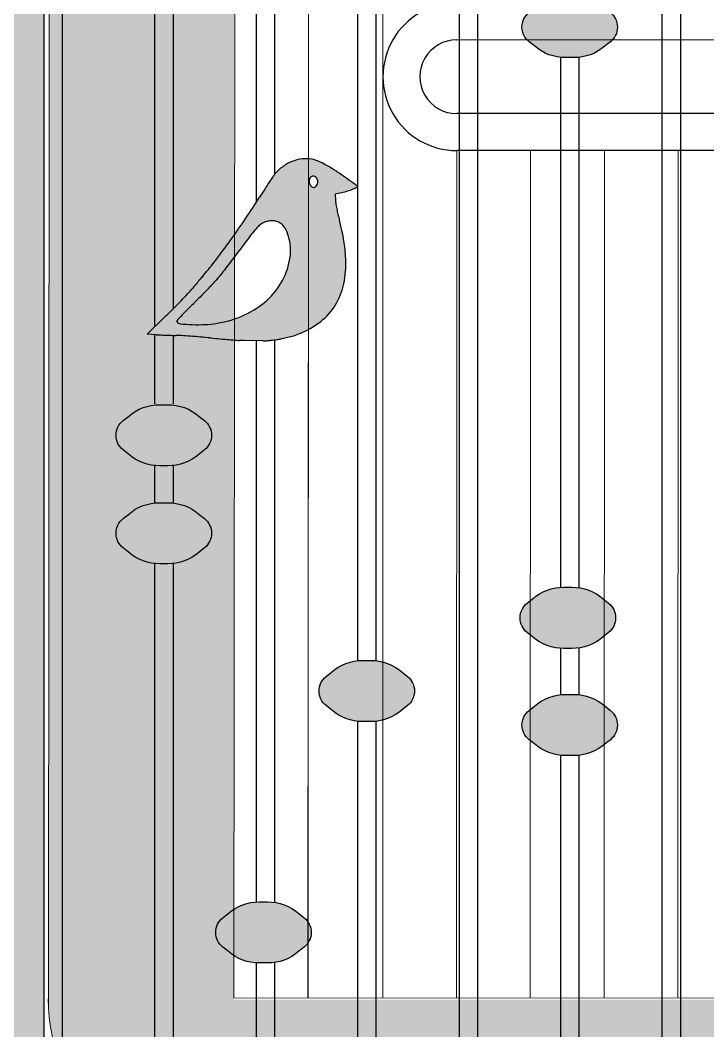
# Model space of a CAD drawing. Header units: millimetres. Extents: x 35877 to 3066687, y -650199 to -40525.
# Drawn here: x 147793.3 to 147811.93, y -179514.65 to -179487.28 of the extents above; entities that cross this region are included whole.
import ezdxf

# ---------------------------------------------------------------- set-up
doc = ezdxf.new("R2010")
doc.units = ezdxf.units.MM
doc.header["$MEASUREMENT"] = 0
for name, color, linetype, lineweight in [('A8_FURNITURE', 32, 'Continuous', 30), ('dim05', 1, 'Continuous', 13), ('Elevation 4.5', 206, 'Continuous', 5), ('FURNITURE', 32, 'Continuous', 9), ('NAME PLATE', 7, 'Continuous', 25)]:
    doc.layers.add(name, color=color, linetype=linetype, lineweight=lineweight)

msp = doc.modelspace()

# ---------------------------------------------------------------- hatches: boundary and pattern name
at = {"layer": 'dim05', "lineweight": 0, "true_color": 0xa47149, "transparency": 33554630}
h = msp.add_hatch(color=35, dxfattribs=at)
h.dxf.hatch_style = 1
h.paths.add_polyline_path([(147833.9334, -179435.8509), (147787.9413, -179435.8509), (147787.9489, -179527.8102), (147833.941, -179527.8102), (147833.9398, -179512.9117), (147827.941, -179512.9117), (147827.941, -179515.8102, -0.4142136), (147824.941, -179518.8102), (147796.9435, -179518.8102, -0.4142136), (147793.9435, -179515.8102), (147793.9435, -179446.8161, -0.4142136), (147796.9435, -179443.8161), (147824.941, -179443.8161, -0.4142136), (147827.941, -179446.8161), (147827.941, -179473.7118), (147833.9365, -179473.7118)])
at = {"layer": 'Elevation 4.5', "lineweight": 0, "true_color": 0x000000, "transparency": 33554628}
h = msp.add_hatch(color=18, dxfattribs=at)
h.dxf.hatch_style = 1
h.paths.add_polyline_path([(147809.4855, -179487.4712, 0.2335694), (147809.2955, -179487.0711), (147809.1508, -179486.9568, 0.1866469), (147808.3008, -179486.6403), (147808.0844, -179486.6403, 0.1866469), (147807.2344, -179486.9568), (147807.0897, -179487.0711, 0.2294381), (147806.8997, -179487.4634, 0.2335694), (147807.0897, -179487.8636), (147807.2344, -179487.9779, 0.1866469), (147808.0844, -179488.2944), (147808.3008, -179488.2944, 0.1866469), (147809.1508, -179487.9779), (147809.2955, -179487.8636, 0.2294381)])
h = msp.add_hatch(color=18, dxfattribs=at)
h.dxf.hatch_style = 1
edge = h.paths.add_edge_path()
edge.add_arc((147819.0172, -179504.1653), 22.7128, 507.18852, 507.83828, ccw=False)
edge.add_arc((147813.737, -179500.761), 16.4304, 506.36276, 507.18852, ccw=False)
edge.add_arc((147814.7157, -179501.4122), 17.6059, 505.7127, 506.36268, ccw=False)
edge.add_arc((147800.7269, -179491.8742), 0.6748, 498.83106, 505.7127, ccw=False)
edge.add_arc((147801.1236, -179492.2211), 1.2018, 484.00797, 498.83106, ccw=False)
edge.add_arc((147801.102, -179492.1891), 1.1632, 468.82012, 484.00797, ccw=False)
edge.add_arc((147801.0648, -179492.0798), 1.0478, 452.7846, 468.82001, ccw=False)
edge.add_arc((147801.0509, -179491.7947), 0.7623, 432.43002, 452.7846, ccw=False)
edge.add_arc((147800.8917, -179492.2975), 1.2897, 425.01577, 432.43002, ccw=False)
edge.add_arc((147800.3281, -179493.5069), 2.624, 420.65779, 425.01577, ccw=False)
edge.add_arc((147799.7206, -179494.5877), 3.8638, 417.0816, 420.65779, ccw=False)
edge.add_arc((147797.1384, -179498.5764), 8.6154, 415.11795, 417.0816, ccw=False)
edge.add_arc((147769.6596, -179537.9925), 56.6645, 414.95139, 415.11795, ccw=False)
edge.add_arc((147783.1395, -179518.7759), 33.1914, 414.70247, 414.95139, ccw=False)
edge.add_arc((147762.5219, -179547.8979), 68.873, 414.599882, 414.702471, ccw=False)
edge.add_arc((147802.2715, -179491.965), 0.2543, 409.23396, 414.59988, ccw=False)
edge.add_arc((147802.4264, -179491.7854), 0.0172, 298.20864, 409.23396, ccw=False)
edge.add_arc((147801.748, -179490.5206), 1.4524, 293.39256, 298.20864, ccw=False)
edge.add_arc((147801.6769, -179490.3562), 1.6315, 287.9266, 293.39256, ccw=False)
edge.add_arc((147801.5122, -179489.8472), 2.1665, 283.50765, 287.9266, ccw=False)
edge.add_line((147802.0182, -179491.9538), (147801.8339, -179491.9981))
edge.add_line((147801.8339, -179491.9981), (147801.843, -179492.1531))
edge.add_arc((147802.5948, -179492.1092), 0.7531, 183.34154, 189.81323)
edge.add_arc((147807.2867, -179491.2976), 5.5147, 189.81323, 191.30457)
edge.add_arc((147807.9374, -179491.1675), 6.1782, 191.30451, 192.83883)
edge.add_arc((147808.1886, -179491.1103), 6.4358, 192.83879, 194.32781)
edge.add_arc((147790.273, -179495.6862), 12.0549, 372.79594, 374.32781, ccw=False)
edge.add_arc((147798.1358, -179493.9004), 3.9919, 369.30302, 372.79594, ccw=False)
edge.add_arc((147798.7488, -179493.8), 3.3707, 365.43492, 369.30295, ccw=False)
edge.add_arc((147795.5981, -179494.0997), 6.5356, 363.07768, 365.43492, ccw=False)
edge.add_arc((147799.5215, -179493.8888), 2.6065, 348.21303, 363.07768, ccw=False)
edge.add_arc((147800.3173, -179494.0549), 1.7935, 328.54144, 348.21303, ccw=False)
edge.add_arc((147800.3822, -179494.0946), 1.7174, 308.37567, 328.54144, ccw=False)
edge.add_arc((147800.0551, -179493.6815), 2.2443, 291.87328, 308.37567, ccw=False)
edge.add_line((147800.8913, -179495.7643), (147800.7122, -179495.8362))
edge.add_line((147800.7122, -179495.8362), (147800.3529, -179495.918))
edge.add_arc((147800.0579, -179494.3785), 1.5675, 277.56565, 280.84666, ccw=False)
edge.add_arc((147799.5149, -179490.2902), 5.6917, 276.30901, 277.56565, ccw=False)
edge.add_arc((147799.4535, -179489.7344), 6.2509, 275.06563, 276.30901, ccw=False)
edge.add_arc((147799.5839, -179491.2057), 4.7738, 273.54376, 275.06563, ccw=False)
edge.add_line((147799.879, -179495.9704), (147799.3721, -179495.9547))
edge.add_line((147799.3721, -179495.9547), (147799.2462, -179495.9547))
edge.add_arc((147799.2462, -179494.9061), 1.0486, 265.59735, 270, ccw=False)
edge.add_arc((147801.4205, -179466.6656), 29.3726, 265.20293, 265.59735, ccw=False)
edge.add_arc((147801.2169, -179469.0927), 26.937, 264.68974, 265.20285, ccw=False)
edge.add_arc((147802.1979, -179458.5379), 37.5373, 264.28949, 264.68968, ccw=False)
edge.add_arc((147796.49, -179515.6182), 19.8277, 444.28949, 445.08155)
edge.add_arc((147796.4094, -179516.5552), 20.7681, 445.08151, 445.84651)
edge.add_arc((147796.5733, -179514.297), 18.504, 445.84648, 446.60254)
edge.add_arc((147797.4828, -179498.9768), 3.1569, 446.60254, 449.39965)
edge.add_arc((147797.5994, -179487.8483), 7.9723, 268.96302, 269.39965, ccw=False)
edge.add_line((147797.4552, -179495.8193), (147796.745, -179495.7835))
edge.add_arc((147780.6207, -179478.4752), 23.6552, 312.97168, 316.05955)
edge.add_arc((147786.1131, -179483.7903), 16.0121, 316.11651, 317.10322)
edge.add_arc((147795.008, -179492.0549), 3.8704, 317.10322, 319.93677)
edge.add_arc((147873.587, -179558.1385), 98.8024, 499.848316, 499.936772, ccw=False)
edge.add_arc((147860.3755, -179546.9931), 81.5176, 499.744298, 499.848249, ccw=False)
edge.add_arc((147857.084, -179544.2062), 77.2047, 499.654619, 499.744249, ccw=False)
edge.add_arc((147802.7462, -179498.0503), 5.9099, 499.05554, 499.65462, ccw=False)
edge.add_arc((147792.4079, -179489.081), 7.777, 319.05554, 322.77729)
edge.add_arc((147779.0747, -179478.9522), 24.5211, 322.77729, 324.3586)
edge.add_arc((147777.1818, -179477.5949), 26.8504, 324.3586, 325.91326)
edge.add_arc((147782.6971, -179481.3272), 20.1909, 325.91326, 327.83828)
edge = h.paths.add_edge_path(flags=16)
edge.add_arc((147801.1394, -179491.6344), 0.2323, 320.05653, 335.50465)
edge.add_arc((147801.1914, -179491.6581), 0.1751, 335.50465, 368.70961)
edge.add_arc((147801.2006, -179491.6567), 0.1658, 368.70961, 403.30219)
edge.add_arc((147801.2382, -179491.6212), 0.1141, 403.30219, 446.9972)
edge.add_arc((147801.2389, -179491.6077), 0.1006, 446.9972, 494.99999)
edge.add_arc((147801.2355, -179491.6042), 0.0957, 494.99997, 528.67412)
edge.add_arc((147801.3953, -179491.6363), 0.2587, 528.67412, 544.70662)
edge.add_arc((147801.4087, -179491.6352), 0.2721, 184.70662, 200.39287)
edge.add_arc((147801.2742, -179491.6852), 0.1287, 200.39287, 227.85535)
edge.add_arc((147801.2841, -179491.6742), 0.1434, 227.85535, 249.44083)
edge.add_arc((147801.2577, -179491.7446), 0.0683, 249.44083, 287.01666)
edge.add_arc((147801.2532, -179491.7297), 0.0838, 287.01666, 320.05653)
edge = h.paths.add_edge_path(flags=16)
edge.add_arc((147800.171, -179493.0443), 0.3225, 416.48854, 435.45402)
edge.add_arc((147800.1265, -179493.2157), 0.4996, 435.45402, 449.11678)
edge.add_arc((147800.1259, -179493.2535), 0.5374, 449.11678, 462.30358)
edge.add_arc((147800.1102, -179493.1817), 0.4639, 462.30358, 477.02902)
edge.add_arc((147800.1822, -179493.3228), 0.6223, 477.02902, 488.85253)
edge.add_arc((147800.294, -179493.4616), 0.8006, 488.85253, 498.64147)
edge.add_arc((147801.9457, -179494.9157), 3.0011, 498.64147, 502.77508)
edge.add_arc((147853.4034, -179534.0094), 67.6247, 502.775081, 503.205715)
edge.add_arc((147764.8099, -179467.7468), 43.0077, 322.36235, 323.20571, ccw=False)
edge.add_arc((147793.0212, -179489.502), 7.3824, 319.25591, 322.36235, ccw=False)
edge.add_arc((147794.1227, -179490.451), 5.9284, 315.67016, 319.25591, ccw=False)
edge.add_arc((147783.6209, -179480.192), 20.6096, 314.25199, 315.67016, ccw=False)
edge.add_arc((147810.9467, -179508.2407), 18.5494, 494.25199, 495.13273)
edge.add_arc((147801.5376, -179498.8751), 5.2737, 495.13273, 497.37914)
edge.add_arc((147803.3187, -179500.5142), 7.6942, 497.37914, 498.5497)
edge.add_arc((147797.5676, -179495.4348), 0.0212, 498.5497, 572.61788)
edge.add_arc((147797.6553, -179495.3787), 0.1254, 212.61788, 264.11514)
edge.add_arc((147798.1853, -179490.2367), 5.2946, 264.11514, 267.59679)
edge.add_arc((147798.1315, -179491.5192), 4.011, 267.59679, 272.66271)
edge.add_arc((147798.1926, -179492.8339), 2.6949, 272.66271, 279.48802)
edge.add_arc((147798.1368, -179492.4996), 3.0338, 279.48802, 294.18755)
edge.add_arc((147798.4258, -179493.1431), 2.3283, 294.18755, 312.11259)
edge.add_arc((147798.6238, -179493.3621), 2.0331, 312.11259, 331.43659)
edge.add_arc((147798.8052, -179493.4609), 1.8266, 331.43651, 352.37921)
edge.add_arc((147799.2035, -179493.5142), 1.4247, 352.37921, 363.83927)
edge.add_arc((147799.3167, -179493.5066), 1.3113, 363.83927, 376.03421)
edge.add_arc((147799.5728, -179493.433), 1.0448, 376.03421, 389.58284)
edge.add_arc((147800.1188, -179493.123), 0.4169, 389.58284, 416.48854)
h = msp.add_hatch(color=18, dxfattribs=at)
h.dxf.hatch_style = 1
h.paths.add_polyline_path([(147798.4863, -179498.5312, 0.2335694), (147798.2963, -179498.131), (147798.1516, -179498.0167, 0.1866469), (147797.3016, -179497.7002), (147797.0852, -179497.7002, 0.1866469), (147796.2351, -179498.0167), (147796.0905, -179498.131, 0.2294381), (147795.9004, -179498.5234, 0.2335694), (147796.0905, -179498.9235), (147796.2351, -179499.0378, 0.1866469), (147797.0852, -179499.3543), (147797.3016, -179499.3543, 0.1866469), (147798.1516, -179499.0378), (147798.2963, -179498.9235, 0.2294381)])
h = msp.add_hatch(color=18, dxfattribs=at)
h.dxf.hatch_style = 1
h.paths.add_polyline_path([(147798.4864, -179501.1852, 0.2335694), (147798.2963, -179500.7851), (147798.1517, -179500.6708, 0.1866469), (147797.3016, -179500.3543), (147797.0853, -179500.3543, 0.1866469), (147796.2352, -179500.6708), (147796.0905, -179500.7851, 0.2294381), (147795.9005, -179501.1774, 0.2335694), (147796.0905, -179501.5776), (147796.2352, -179501.6918, 0.1866469), (147797.0853, -179502.0083), (147797.3016, -179502.0083, 0.1866469), (147798.1517, -179501.6918), (147798.2963, -179501.5776, 0.2294381)])
h = msp.add_hatch(color=18, dxfattribs=at)
h.dxf.hatch_style = 1
h.paths.add_polyline_path([(147809.4365, -179503.468, 0.2335694), (147809.2465, -179503.0678), (147809.1018, -179502.9535, 0.1866469), (147808.2518, -179502.637), (147808.0354, -179502.637, 0.1866469), (147807.1853, -179502.9535), (147807.0407, -179503.0678, 0.2294381), (147806.8506, -179503.4602, 0.2335694), (147807.0407, -179503.8603), (147807.1853, -179503.9746, 0.1866469), (147808.0354, -179504.2911), (147808.2518, -179504.2911, 0.1866469), (147809.1018, -179503.9746), (147809.2465, -179503.8603, 0.2294381)])
h = msp.add_hatch(color=18, dxfattribs=at)
h.dxf.hatch_style = 1
h.paths.add_polyline_path([(147803.986, -179505.4586, 0.2335694), (147803.7959, -179505.0584), (147803.6513, -179504.9441, 0.1866469), (147802.8012, -179504.6276), (147802.5849, -179504.6276, 0.1866469), (147801.7348, -179504.9441), (147801.5901, -179505.0584, 0.2294381), (147801.4001, -179505.4507, 0.2335694), (147801.5901, -179505.8509), (147801.7348, -179505.9652, 0.1866469), (147802.5849, -179506.2817), (147802.8012, -179506.2817, 0.1866469), (147803.6513, -179505.9652), (147803.7959, -179505.8509, 0.2294381)])
h = msp.add_hatch(color=18, dxfattribs=at)
h.dxf.hatch_style = 1
h.paths.add_polyline_path([(147809.4856, -179506.3798, 0.2335694), (147809.2955, -179505.9797), (147809.1509, -179505.8654, 0.1866469), (147808.3008, -179505.5489), (147808.0845, -179505.5489, 0.1866469), (147807.2344, -179505.8654), (147807.0897, -179505.9797, 0.2294381), (147806.8997, -179506.372, 0.2335694), (147807.0897, -179506.7722), (147807.2344, -179506.8865, 0.1866469), (147808.0845, -179507.203), (147808.3008, -179507.203, 0.1866469), (147809.1509, -179506.8865), (147809.2955, -179506.7722, 0.2294381)])
h = msp.add_hatch(color=18, dxfattribs=at)
h.dxf.hatch_style = 1
h.paths.add_polyline_path([(147801.1871, -179511.9969, 0.2335694), (147800.9971, -179511.5967), (147800.8524, -179511.4824, 0.1866469), (147800.0024, -179511.1659), (147799.786, -179511.1659, 0.1866469), (147798.936, -179511.4824), (147798.7913, -179511.5967, 0.2294381), (147798.6013, -179511.9891, 0.2335694), (147798.7913, -179512.3892), (147798.936, -179512.5035, 0.1866469), (147799.786, -179512.82), (147800.0024, -179512.82, 0.1866469), (147800.8524, -179512.5035), (147800.9971, -179512.3892, 0.2294381)])
at = {"layer": 'NAME PLATE', "lineweight": 0, "true_color": 0x000000, "transparency": 33554687}
h = msp.add_hatch(color=18, dxfattribs=at)
h.dxf.hatch_style = 1
h.set_gradient(color1=(153, 155, 55), color2=(229, 232, 120), name='INVCYLINDER')
h.paths.add_polyline_path([(147828.1931, -179448.8843, 0.4109881), (147823.1559, -179443.9023), (147823.1559, -179486.8484), (147828.1931, -179486.8448)], flags=17)
h.paths.add_polyline_path([(147828.1932, -179490.8623, 0.9852287), (147828.1308, -179486.8638), (147823.1559, -179486.8484), (147823.1559, -179513.8092), (147799.0937, -179513.8092), (147799.0937, -179443.902, 0.4142439), (147794.111, -179448.8843), (147794.0638, -179513.8338, 0.4139883), (147799.0638, -179518.8377), (147823.1131, -179518.8562, 0.4196556), (147828.2217, -179513.8289)])

# ---------------------------------------------------------------- linework, layer by layer
at = {"layer": 'A8_FURNITURE', "linetype": 'ByBlock', "lineweight": 15, "transparency": 33554687}
for p, q in [((147799.1574, -179443.855, 531.9787), (147799.0952, -179513.7612, -260.019)), ((147801.1438, -179443.8552, 2.3902), (147801.103, -179513.7628, -1.5091)), ((147803.1451, -179443.8553, 2.3888), (147803.1322, -179490.8121, -0.0053)), ((147801.1157, -179490.8115, -0.0053), (147801.0952, -179513.7628, -260.731)), ((147803.1322, -179490.8121, -0.0053), (147803.1248, -179513.7643, -260.731)), ((147805.1322, -179490.8126, -0.0053), (147805.1248, -179513.7659, -260.731)), ((147807.1322, -179490.8132, -0.0053), (147807.1248, -179513.7674, -260.731)), ((147809.1322, -179490.8137, -0.0053), (147809.1248, -179513.7689, -260.731)), ((147811.1322, -179490.8143, -0.0053), (147811.1248, -179513.7705, -260.731)), ((147823.124, -179513.7797, -260.731), (147799.0952, -179513.7612, -260.731))]:
    msp.add_line(p, q, dxfattribs=at)
at = {"layer": 'A8_FURNITURE', "linetype": 'ByBlock', "transparency": 33554687}
for p, q in [((147805.1336, -179487.8135, 0.0966), (147828.1327, -179487.7969, -0.0053)), ((147828.135, -179489.8095, -0.0053), (147805.1325, -179489.8135, 0.0966)), ((147828.1352, -179490.8095, -0.0053), (147805.1327, -179490.8135, 0.0966))]:
    msp.add_line(p, q, dxfattribs=at)
at = {"layer": 'A8_FURNITURE', "linetype": 'ByBlock', "lineweight": 15, "transparency": 33554687, "elevation": -0.0053}
msp.add_lwpolyline([(147794.0671, -179513.9709), (147794.111, -179448.837)], dxfattribs=at)
at = {"layer": 'A8_FURNITURE', "linetype": 'ByBlock', "transparency": 33554687}
for radius in [2, 1]:
    msp.add_arc((147805.1327, -179488.8135, 0.0966), radius, 90, 270.01595, dxfattribs=at)
at = {"layer": 'A8_FURNITURE', "linetype": 'ByBlock', "lineweight": 15, "transparency": 33554687}
msp.add_arc((147799.0676, -179513.7865, -308.6786), 5.0038, 180, 269.95592, dxfattribs=at)
at = {"layer": 'Elevation 4.5', "color": 18, "lineweight": 30, "true_color": 0x000000, "transparency": 33554687}
for p, q in [((147802.4432, -179461.0022, -0.0053), (147802.4432, -179499.489, -0.0053)), ((147802.9432, -179460.981, -0.0053), (147802.9432, -179499.4989, -0.0053)), ((147796.9436, -179470.5296, -0.0053), (147796.9436, -179495.5917, -0.0053)), ((147797.4436, -179470.5296, -0.0053), (147797.4436, -179495.1048, -0.0053)), ((147805.193, -179475.9332, -0.0053), (147805.193, -179518.2977, -0.0053)), ((147805.693, -179476.7668, -0.0053), (147805.693, -179518.3102, -0.0053)), ((147799.6934, -179480.2001, -0.0053), (147799.6934, -179492.2267, -0.0053)), ((147800.1934, -179480.2001, -0.0053), (147800.1934, -179491.461, -0.0053)), ((147810.6926, -179482.3103, -0.0053), (147810.6926, -179518.2977, -0.0053)), ((147811.1926, -179482.3354, -0.0053), (147811.1926, -179518.3102, -0.0053)), ((147797.4436, -179487.4704, -0.0053), (147797.4436, -179495.0227, -0.0053)), ((147796.9436, -179487.7701, -0.0053), (147796.9436, -179495.5917, -0.0053)), ((147799.6934, -179488.0187, -0.0053), (147799.6934, -179492.2267, -0.0053)), ((147807.9428, -179488.2893, -0.0053), (147807.9428, -179494.5762, -0.0053)), ((147807.9428, -179488.2893, -0.0053), (147807.9428, -179502.6448, -0.0053)), ((147808.4428, -179488.2893, -0.0053), (147808.4428, -179493.8978, -0.0053)), ((147808.4428, -179488.2893, -0.0053), (147808.4428, -179502.6547, -0.0053)), ((147802.0182, -179491.9538, -0.0053), (147801.8339, -179491.9981, -0.0053)), ((147801.8339, -179491.9981, -0.0053), (147801.843, -179492.1531, -0.0053)), ((147796.745, -179495.7835, -0.0053), (147797.2358, -179495.3096, -0.0053)), ((147796.9856, -179495.8003, -0.0053), (147796.745, -179495.7835, -0.0053)), ((147800.8913, -179495.7643, -0.0053), (147800.7122, -179495.8362, -0.0053)), ((147796.9436, -179495.7974, -0.0053), (147796.9436, -179496.6643, -0.0053)), ((147796.9436, -179495.7974, -0.0053), (147796.9436, -179496.6643, -0.0053)), ((147797.4436, -179495.8191, -0.0053), (147797.4436, -179496.6643, -0.0053)), ((147799.3721, -179495.9547, -0.0053), (147799.2462, -179495.9547, -0.0053)), ((147799.879, -179495.9704, -0.0053), (147799.3721, -179495.9547, -0.0053)), ((147799.6934, -179495.9646, -0.0053), (147799.6934, -179504.5748, -0.0053)), ((147799.6934, -179495.9646, -0.0053), (147799.6934, -179504.5748, -0.0053)), ((147800.1934, -179495.9413, -0.0053), (147800.1934, -179504.5846, -0.0053)), ((147800.1934, -179495.9413, -0.0053), (147800.1934, -179504.5846, -0.0053)), ((147800.7122, -179495.8362, -0.0053), (147800.3529, -179495.918, -0.0053)), ((147796.9436, -179496.6643, -0.0053), (147796.9436, -179497.6768, -0.0053)), ((147797.4436, -179496.6643, -0.0053), (147797.4436, -179497.6768, -0.0053)), ((147796.9436, -179499.3457, -0.0053), (147796.9436, -179500.3582, -0.0053)), ((147797.4436, -179499.3457, -0.0053), (147797.4436, -179500.3582, -0.0053)), ((147802.4432, -179499.489, -0.0053), (147802.4432, -179504.6315, -0.0053)), ((147802.9432, -179499.4989, -0.0053), (147802.9432, -179504.6315, -0.0053)), ((147796.9436, -179501.9998, -0.0053), (147796.9436, -179518.2977, -0.0053)), ((147797.4436, -179501.9998, -0.0053), (147797.4436, -179518.3102, -0.0053)), ((147807.9428, -179504.2943, -0.0053), (147807.9428, -179505.5528, -0.0053)), ((147808.4428, -179504.2844, -0.0053), (147808.4428, -179505.5528, -0.0053)), ((147799.6934, -179504.5748, -0.0053), (147799.6934, -179511.1658, -0.0053)), ((147800.1934, -179504.5846, -0.0053), (147800.1934, -179511.1757, -0.0053)), ((147802.4432, -179506.2731, -0.0053), (147802.4432, -179514.6549, -0.0053)), ((147802.4432, -179506.2731, -0.0053), (147802.4432, -179518.2977, -0.0053)), ((147802.9432, -179506.2731, -0.0053), (147802.9432, -179514.6549, -0.0053)), ((147802.9432, -179506.2731, -0.0053), (147802.9432, -179518.3102, -0.0053)), ((147807.9428, -179507.1944, -0.0053), (147807.9428, -179518.2977, -0.0053)), ((147808.4428, -179507.1944, -0.0053), (147808.4428, -179518.3102, -0.0053)), ((147799.6934, -179512.8154, -0.0053), (147799.6934, -179518.2977, -0.0053)), ((147800.1934, -179512.8055, -0.0053), (147800.1934, -179518.3102, -0.0053))]:
    msp.add_line(p, q, dxfattribs=at)
at = {"layer": 'Elevation 4.5', "color": 18, "lineweight": 30, "true_color": 0x000000, "transparency": 33554687, "elevation": -0.0053}
msp.add_lwpolyline([(147827.441, -179473.7118), (147827.441, -179446.8161, 0.4142136), (147824.941, -179444.3161), (147796.9435, -179444.3161, 0.4142136), (147794.4435, -179446.8161), (147794.4435, -179515.8102, 0.4142136), (147796.9435, -179518.3102), (147824.941, -179518.3102, 0.4142136), (147827.441, -179515.8102), (147827.441, -179512.9117)], format="xyb", dxfattribs=at)
for points in [[(147809.4857, -179487.4646), (147809.4857, -179487.4724, -0.2294381), (147809.2957, -179487.8647), (147809.151, -179487.979, -0.1866469), (147808.3009, -179488.2955), (147808.0846, -179488.2955, -0.1866469), (147807.2345, -179487.979), (147807.0899, -179487.8647, -0.2294381), (147806.8998, -179487.4724), (147806.8998, -179487.4646, -0.2294381), (147807.0899, -179487.0723), (147807.2345, -179486.958, -0.1866469), (147808.0846, -179486.6415), (147808.3009, -179486.6415, -0.1866469), (147809.151, -179486.958), (147809.2957, -179487.0723, -0.2294381)], [(147801.1678, -179491.5366, 0.147998), (147801.1416, -179491.5855, 0.070065), (147801.1375, -179491.6575, 0.068555), (147801.1536, -179491.73, 0.120405), (147801.1879, -179491.7806, 0.094464), (147801.2338, -179491.8085, 0.16544), (147801.2777, -179491.8099, 0.145171), (147801.3175, -179491.7835, 0.067507), (147801.3508, -179491.7307, 0.145904), (147801.3645, -179491.6316, 0.152099), (147801.3213, -179491.543, 0.193), (147801.2442, -179491.5073, 0.212568)], [(147799.8994, -179492.7685, 0.051635), (147799.7918, -179492.8382, 0.042739), (147799.6931, -179492.9326, 0.018038), (147799.5561, -179493.1002, 0.001879), (147799.2501, -179493.506, -0.00368), (147798.8672, -179494.0102, -0.013555), (147798.6143, -179494.3203, -0.015647), (147798.3635, -179494.5937, -0.006188), (147798.0026, -179494.9541, 0.003843), (147797.7999, -179495.1547, 0.009801), (147797.6569, -179495.304, 0.005108), (147797.5517, -179495.4208, 0.334926), (147797.5497, -179495.4463, 0.228559), (147797.6425, -179495.5034, 0.015192), (147797.9633, -179495.5267, 0.022109), (147798.3178, -179495.5259, 0.029789), (147798.6369, -179495.4919, 0.064227), (147799.3798, -179495.2671, 0.078375), (147799.9872, -179494.8704, 0.084521), (147800.4095, -179494.3342, 0.091628), (147800.6156, -179493.7031, 0.050044), (147800.625, -179493.4188, 0.053263), (147800.577, -179493.1444, 0.059186), (147800.4814, -179492.9172, 0.11794), (147800.349, -179492.7754, 0.082944), (147800.252, -179492.7321, 0.059685), (147800.1342, -179492.7162, 0.057602), (147800.0114, -179492.7284, 0.06434)], [(147798.4865, -179498.521), (147798.4865, -179498.5288, -0.2294381), (147798.2965, -179498.9212), (147798.1518, -179499.0355, -0.1866469), (147797.3017, -179499.3519), (147797.0854, -179499.3519, -0.1866469), (147796.2353, -179499.0355), (147796.0907, -179498.9212, -0.2294381), (147795.9006, -179498.5288), (147795.9006, -179498.521, -0.2294381), (147796.0907, -179498.1287), (147796.2353, -179498.0144, -0.1866469), (147797.0854, -179497.6979), (147797.3017, -179497.6979, -0.1866469), (147798.1518, -179498.0144), (147798.2965, -179498.1287, -0.2294381)], [(147798.4865, -179501.1751), (147798.4865, -179501.1829, -0.2294381), (147798.2965, -179501.5752), (147798.1518, -179501.6895, -0.1866469), (147797.3017, -179502.006), (147797.0854, -179502.006, -0.1866469), (147796.2353, -179501.6895), (147796.0907, -179501.5752, -0.2294381), (147795.9006, -179501.1829), (147795.9006, -179501.1751, -0.2294381), (147796.0907, -179500.7827), (147796.2353, -179500.6684, -0.1866469), (147797.0854, -179500.3519), (147797.3017, -179500.3519, -0.1866469), (147798.1518, -179500.6684), (147798.2965, -179500.7827, -0.2294381)], [(147809.4367, -179503.4656), (147809.4367, -179503.4734, -0.2294381), (147809.2466, -179503.8658), (147809.102, -179503.9801, -0.1866469), (147808.2519, -179504.2966), (147808.0356, -179504.2966, -0.1866469), (147807.1855, -179503.9801), (147807.0408, -179503.8658, -0.2294381), (147806.8508, -179503.4734), (147806.8508, -179503.4656, -0.2294381), (147807.0408, -179503.0733), (147807.1855, -179502.959, -0.1866469), (147808.0356, -179502.6425), (147808.2519, -179502.6425, -0.1866469), (147809.102, -179502.959), (147809.2466, -179503.0733, -0.2294381)], [(147803.9861, -179505.4484), (147803.9861, -179505.4562, -0.2294381), (147803.7961, -179505.8485), (147803.6514, -179505.9628, -0.1866469), (147802.8013, -179506.2793), (147802.585, -179506.2793, -0.1866469), (147801.7349, -179505.9628), (147801.5903, -179505.8485, -0.2294381), (147801.4002, -179505.4562), (147801.4002, -179505.4484, -0.2294381), (147801.5903, -179505.0561), (147801.7349, -179504.9418, -0.1866469), (147802.585, -179504.6253), (147802.8013, -179504.6253, -0.1866469), (147803.6514, -179504.9418), (147803.7961, -179505.0561, -0.2294381)], [(147809.4857, -179506.3697), (147809.4857, -179506.3775, -0.2294381), (147809.2957, -179506.7698), (147809.151, -179506.8841, -0.1866469), (147808.3009, -179507.2006), (147808.0846, -179507.2006, -0.1866469), (147807.2345, -179506.8841), (147807.0899, -179506.7698, -0.2294381), (147806.8998, -179506.3775), (147806.8998, -179506.3697, -0.2294381), (147807.0899, -179505.9774), (147807.2345, -179505.8631, -0.1866469), (147808.0846, -179505.5466), (147808.3009, -179505.5466, -0.1866469), (147809.151, -179505.8631), (147809.2957, -179505.9774, -0.2294381)], [(147801.1873, -179511.9867), (147801.1873, -179511.9945, -0.2294381), (147800.9972, -179512.3869), (147800.8526, -179512.5012, -0.1866469), (147800.0025, -179512.8177), (147799.7862, -179512.8177, -0.1866469), (147798.9361, -179512.5012), (147798.7914, -179512.3869, -0.2294381), (147798.6014, -179511.9945), (147798.6014, -179511.9867, -0.2294381), (147798.7914, -179511.5944), (147798.9361, -179511.4801, -0.1866469), (147799.7862, -179511.1636), (147800.0025, -179511.1636, -0.1866469), (147800.8526, -179511.4801), (147800.9972, -179511.5944, -0.2294381)]]:
    msp.add_lwpolyline(points, format="xyb", close=True, dxfattribs=at)
at = {"layer": 'Elevation 4.5', "color": 18, "lineweight": 30, "true_color": 0x000000, "transparency": 33554687}
for centre, radius, start, end in [((147801.102, -179492.1891, -0.0053), 1.1632, 108.82106, 124.00967), ((147801.0648, -179492.0798, -0.0053), 1.0478, 92.78453, 108.82106), ((147801.0509, -179491.7947, -0.0053), 0.7623, 72.42989, 92.7845), ((147800.8917, -179492.2975, -0.0053), 1.2897, 65.01571, 72.42994), ((147800.3281, -179493.5069, -0.0053), 2.624, 60.65766, 65.01574), ((147801.1236, -179492.2211, -0.0053), 1.2018, 124.00961, 138.83105), ((147799.7206, -179494.5877, -0.0053), 3.8638, 57.08159, 60.6577), ((147797.1384, -179498.5764, -0.0053), 8.6154, 55.118, 57.08159), ((147813.737, -179500.761, -0.0053), 16.4304, 146.36029, 147.18855), ((147814.7157, -179501.4122, -0.0053), 17.6059, 145.7127, 146.36037), ((147800.7269, -179491.8742, -0.0053), 0.6748, 138.83104, 145.71271), ((147769.6596, -179537.9925, -0.0053), 56.6645, 54.95134, 55.11796), ((147783.1395, -179518.7759, -0.0053), 33.1914, 54.70265, 54.95131), ((147762.5219, -179547.8979, -0.0053), 68.873, 54.599881, 54.702555), ((147819.0172, -179504.1653, -0.0053), 22.7128, 147.18854, 147.83827), ((147801.5122, -179489.8472, -0.0053), 2.1665, 283.50766, 287.92668), ((147801.6769, -179490.3562, -0.0053), 1.6315, 287.92671, 293.39261), ((147801.748, -179490.5206, -0.0053), 1.4524, 293.39261, 298.20865), ((147802.2715, -179491.965, -0.0053), 0.2543, 49.23396, 54.59976), ((147802.4264, -179491.7854, -0.0053), 0.0172, 298.20868, 49.2339), ((147782.6971, -179481.3272, -0.0053), 20.1909, 325.91341, 327.83828), ((147802.5948, -179492.1092, -0.0053), 0.7531, 183.34149, 189.81327), ((147807.2867, -179491.2976, -0.0053), 5.5147, 189.81323, 191.30359), ((147807.9374, -179491.1675, -0.0053), 6.1782, 191.30363, 192.83891), ((147777.1818, -179477.5949, -0.0053), 26.8504, 324.35885, 325.91338), ((147808.1886, -179491.1103, -0.0053), 6.4358, 192.83886, 194.32784), ((147790.273, -179495.6862, -0.0053), 12.0549, 12.79596, 14.3278), ((147798.1358, -179493.9004, -0.0053), 3.9919, 9.30398, 12.79601), ((147779.0747, -179478.9522, -0.0053), 24.5211, 322.77731, 324.35887), ((147798.7488, -179493.8, -0.0053), 3.3707, 5.43493, 9.30409), ((147795.5981, -179494.0997, -0.0053), 6.5356, 3.07763, 5.43492), ((147792.4079, -179489.081, -0.0053), 7.777, 319.05551, 322.77735), ((147799.5215, -179493.8888, -0.0053), 2.6065, 348.213, 3.07756), ((147860.3755, -179546.9931, -0.0053), 81.5176, 139.746019, 139.848235), ((147857.084, -179544.2062, -0.0053), 77.2047, 139.654622, 139.746066), ((147802.7462, -179498.0503, -0.0053), 5.9099, 139.05558, 139.65466), ((147800.3173, -179494.0549, -0.0053), 1.7935, 328.54274, 348.21298), ((147786.1131, -179483.7903, -0.0053), 16.0121, 316.11658, 317.10321), ((147795.008, -179492.0549, -0.0053), 3.8704, 317.10316, 319.93687), ((147873.587, -179558.1385, -0.0053), 98.8024, 139.848304, 139.936768), ((147784.8457, -179482.5713, -0.0053), 17.7706, 315.13734, 316.11663), ((147787.1395, -179484.8542, -0.0053), 14.5344, 313.99877, 315.13734), ((147800.3822, -179494.0946, -0.0053), 1.7174, 308.37533, 328.54279), ((147800.0551, -179493.6815, -0.0053), 2.2443, 291.87324, 308.37541), ((147797.353, -179490.5384, -0.0053), 5.2747, 266.00676, 267.23494), ((147797.7299, -179482.7331, -0.0053), 13.0892, 267.23495, 267.85787), ((147797.7492, -179482.2165, -0.0053), 13.6061, 267.85795, 268.47651), ((147797.5994, -179487.8483, -0.0053), 7.9723, 268.47653, 269.39967), ((147797.4828, -179498.9768, -0.0053), 3.1569, 86.60256, 89.3996), ((147796.5733, -179514.297, -0.0053), 18.504, 85.84647, 86.60254), ((147796.4094, -179516.5552, -0.0053), 20.7681, 85.08149, 85.8465), ((147796.49, -179515.6182, -0.0053), 19.8277, 84.28948, 85.08153), ((147802.1979, -179458.5379, -0.0053), 37.5373, 264.2895, 264.68966), ((147801.2169, -179469.0927, -0.0053), 26.937, 264.68971, 265.20285), ((147801.4205, -179466.6656, -0.0053), 29.3726, 265.20293, 265.59735), ((147799.2462, -179494.9061, -0.0053), 1.0486, 265.59742, 269.99994), ((147799.5839, -179491.2057, -0.0053), 4.7738, 273.54376, 275.06551), ((147799.4535, -179489.7344, -0.0053), 6.2509, 275.06554, 276.30884), ((147799.5149, -179490.2902, -0.0053), 5.6917, 276.30883, 277.56565), ((147800.0579, -179494.3785, -0.0053), 1.5675, 277.56567, 280.84666)]:
    msp.add_arc(centre, radius, start, end, dxfattribs=at)
at = {"layer": 'FURNITURE', "lineweight": 30, "transparency": 33554687, "elevation": -0.0053}
msp.add_lwpolyline([(147827.941, -179473.7118), (147827.941, -179446.8161, 0.4142136), (147824.941, -179443.8161), (147796.9435, -179443.8161, 0.4142136), (147793.9435, -179446.8161), (147793.9435, -179515.8102, 0.4142136), (147796.9435, -179518.8102), (147824.941, -179518.8102, 0.4142136), (147827.941, -179515.8102), (147827.941, -179512.9117)], format="xyb", dxfattribs=at)

doc.saveas('drawing.dxf')
